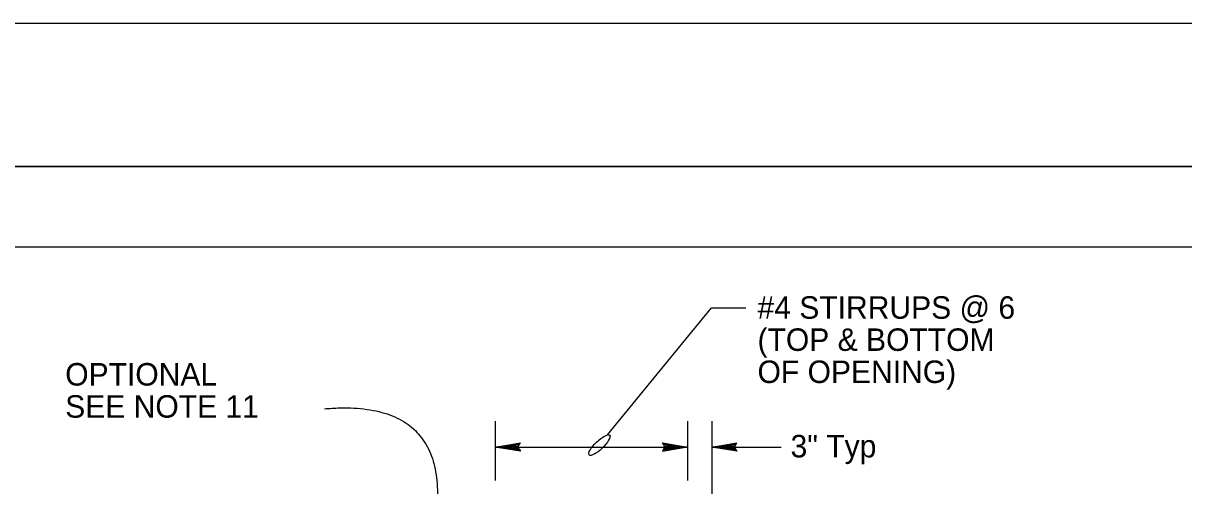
# Model space of a CAD drawing. Extents: x -894 to 866, y -476 to 714.
# Drawn here: x 142.8 to 504.4, y 569.6 to 713.6 of the extents above; entities that cross this region are included whole.
import ezdxf

# ---------------------------------------------------------------- set-up
doc = ezdxf.new("R2010")
doc.units = 0
for name, color, linetype in [('10 Sheet Format', 7, 'Continuous'), ('56 Stage 3 Anno', 7, 'Continuous'), ('57 Undefined', 7, 'Continuous')]:
    doc.layers.add(name, color=color, linetype=linetype)

msp = doc.modelspace()

# ---------------------------------------------------------------- linework, layer by layer
at = {"layer": '10 Sheet Format'}
for p, q in [((-863.43, 668.96), (836.58, 668.96)), ((-813.45, 643.96), (811.55, 643.96))]:
    msp.add_line(p, q, dxfattribs=at)
for points in [[(-894.04, 713.56), (865.96, 713.56), (865.96, -476.44), (-894.04, -476.44)], [(-863.43, -431.04), (836.58, -431.04), (836.58, 668.96), (-863.43, 668.96)]]:
    msp.add_lwpolyline(points, close=True, dxfattribs=at)
at = {"layer": '56 Stage 3 Anno'}
for p, q in [((324.82, 585.44), (357.2, 624.96)), ((357.2, 624.96), (367.86, 624.96)), ((289.77, 589.69), (289.77, 571.21)), ((349.77, 589.69), (349.77, 571.21)), ((357.27, 589.69), (357.27, 500.31)), ((289.77, 581.64), (297.65, 582.96)), ((289.77, 581.64), (297.45, 582.63)), ((297.24, 582.3), (289.77, 581.64)), ((296.84, 581.64), (297.24, 582.3)), ((297.24, 582.3), (297.65, 582.96)), ((342.3, 582.3), (341.9, 582.95)), ((341.9, 582.95), (349.77, 581.64)), ((342.1, 582.63), (349.77, 581.64)), ((349.77, 581.64), (342.3, 582.3)), ((342.3, 582.3), (342.71, 581.64)), ((357.27, 581.64), (365.15, 582.96)), ((357.27, 581.64), (364.95, 582.63)), ((364.74, 582.3), (357.27, 581.64)), ((364.34, 581.64), (364.74, 582.3)), ((364.74, 582.3), (365.15, 582.96)), ((297.04, 581.97), (289.77, 581.64)), ((289.77, 581.64), (349.77, 581.64)), ((296.84, 581.64), (289.77, 581.64)), ((297.65, 580.33), (289.77, 581.64)), ((289.77, 581.64), (297.24, 580.98)), ((297.45, 580.65), (289.77, 581.64)), ((289.77, 581.64), (297.04, 581.31)), ((297.24, 580.98), (296.84, 581.64)), ((297.24, 580.98), (297.65, 580.33)), ((349.77, 581.64), (341.9, 580.32)), ((342.3, 580.98), (341.9, 580.32)), ((349.77, 581.64), (342.1, 580.65)), ((342.3, 580.98), (349.77, 581.64)), ((342.71, 581.64), (342.3, 580.98)), ((349.77, 581.64), (342.51, 581.97)), ((342.51, 581.31), (349.77, 581.64)), ((342.71, 581.64), (349.77, 581.64)), ((364.54, 581.97), (357.27, 581.64)), ((357.27, 581.64), (378.91, 581.64)), ((364.34, 581.64), (357.27, 581.64)), ((365.15, 580.33), (357.27, 581.64)), ((357.27, 581.64), (364.74, 580.98)), ((364.95, 580.65), (357.27, 581.64)), ((357.27, 581.64), (364.54, 581.31)), ((364.74, 580.98), (364.34, 581.64)), ((364.74, 580.98), (365.15, 580.33))]:
    msp.add_line(p, q, dxfattribs=at)
msp.add_ellipse((322.28, 582.25), major_axis=(3.2, 3.06), ratio=0.287919, dxfattribs=at)
msp.add_open_spline([(236.58, 593.59), (277.29, 597.01), (264.61, 517.14), (290.85, 478.92)], degree=2, dxfattribs=at)

# ---------------------------------------------------------------- texts
at = {"layer": '57 Undefined'}
for s, p in [('#4 STIRRUPS @ 6', (371.55, 621.59)), ('(TOP & BOTTOM', (371.55, 611.59)), ('OPTIONAL', (155.85, 600.8)), ('OF OPENING)', (371.55, 601.59)), ('SEE NOTE 11', (155.85, 590.8)), ('3" Typ', (381.84, 578.44))]:
    msp.add_text(s, height=7, dxfattribs=at).set_placement(p)

doc.saveas('drawing.dxf')
